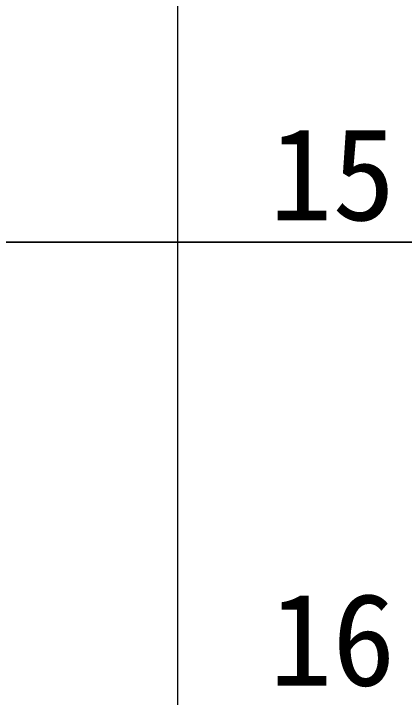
# Model space of a CAD drawing. Header units: millimetres. Extents: x -182 to 395, y -757 to 122.
# Drawn here: x -109.67 to -99.11, y -321.48 to -303.02 of the extents above; entities that cross this region are included whole.
import ezdxf

# ---------------------------------------------------------------- set-up
doc = ezdxf.new("R2010")
doc.units = ezdxf.units.MM
for name, color, linetype in [('111WT', 7, 'Continuous'), ('KY2WL', 7, 'Continuous'), ('KY6WL', 7, 'Continuous')]:
    doc.layers.add(name, color=color, linetype=linetype)
doc.styles.get("Standard").update_dxf_attribs({"font": ''})
doc.styles.get('Standard').set_extended_font_data('SimSun')

msp = doc.modelspace()

# ---------------------------------------------------------------- linework, layer by layer
at = {"layer": 'KY2WL', "lineweight": 20}
for p, q in [((-120.228, -309.188), (-35.228, -309.188)), ((-109.228, -309.188), (-120.228, -309.188)), ((-50.228, -309.188), (-109.228, -309.188))]:
    msp.add_line(p, q, dxfattribs=at)
at = {"layer": 'KY6WL', "lineweight": 20}
msp.add_line((-105.228, -376.548), (-105.228, 30.812), dxfattribs=at)

# ---------------------------------------------------------------- texts
at = {"layer": '111WT'}
for s, p in [('15', (-102.755, -308.602)), ('16', (-102.755, -321.162))]:
    msp.add_text(s, height=2.5, dxfattribs=at).set_placement(p)

doc.saveas('drawing.dxf')
